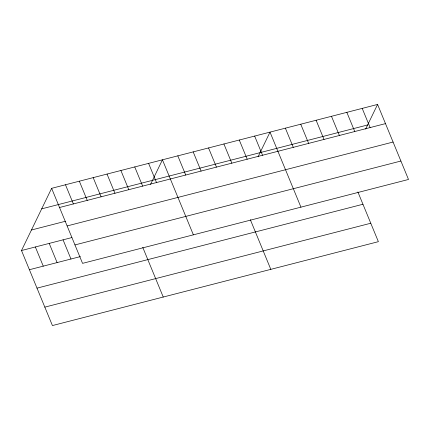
<?xml version="1.0" encoding="UTF-8"?>
<svg xmlns="http://www.w3.org/2000/svg" width="430" height="430" viewBox="0 0 430 430"><rect width="100%" height="100%" fill="white"/><g stroke="black" fill="none" stroke-linecap="round" stroke-linejoin="round"><path stroke-width="0.64" d="M357.884 191.968L378.373 241.671L52.422 325.564L21.5 250.534L51.627 188.329L377.578 104.436L408.5 179.466L82.555 263.359L51.627 188.329M150.516 184.443L162.449 159.804L193.376 234.834M258.081 156.762L270.013 132.123L300.935 207.152M365.64 129.081L377.578 104.436M41.688 208.856L367.634 124.963M59.534 207.507L385.479 123.62M31.444 230.007L65.446 221.256M67.128 225.938L393.079 142.045M21.5 250.534L71.874 237.57M74.954 244.928L400.905 161.035M29.407 269.712L80.41 256.586M37.002 288.143L362.947 204.255M44.828 307.133L370.773 223.24M362.21 108.392L370.117 127.57M346.843 112.348L354.75 131.526M331.476 116.304L339.383 135.482M316.109 120.255L324.016 139.438M300.747 124.211L308.649 143.389M285.38 128.167L293.281 147.345M254.646 136.079L262.553 155.257M239.279 140.029L247.185 159.213M223.917 143.986L231.818 163.163M250.325 219.649L270.809 269.357M208.55 147.941L216.451 167.119M193.183 151.898L201.089 171.075M177.816 155.848L185.722 175.031M148.597 163.373L156.504 182.551M134.746 166.937L142.652 186.115M120.894 170.5L128.796 189.678M142.76 247.336L163.244 297.039M107.038 174.064L114.944 193.247M93.186 177.633L101.093 196.811M79.335 181.197L87.236 200.375M65.478 184.76L73.385 203.944M63.059 239.838L70.966 259.016M49.208 243.401L57.109 262.585M35.351 246.97L43.258 266.149"/></g></svg>
